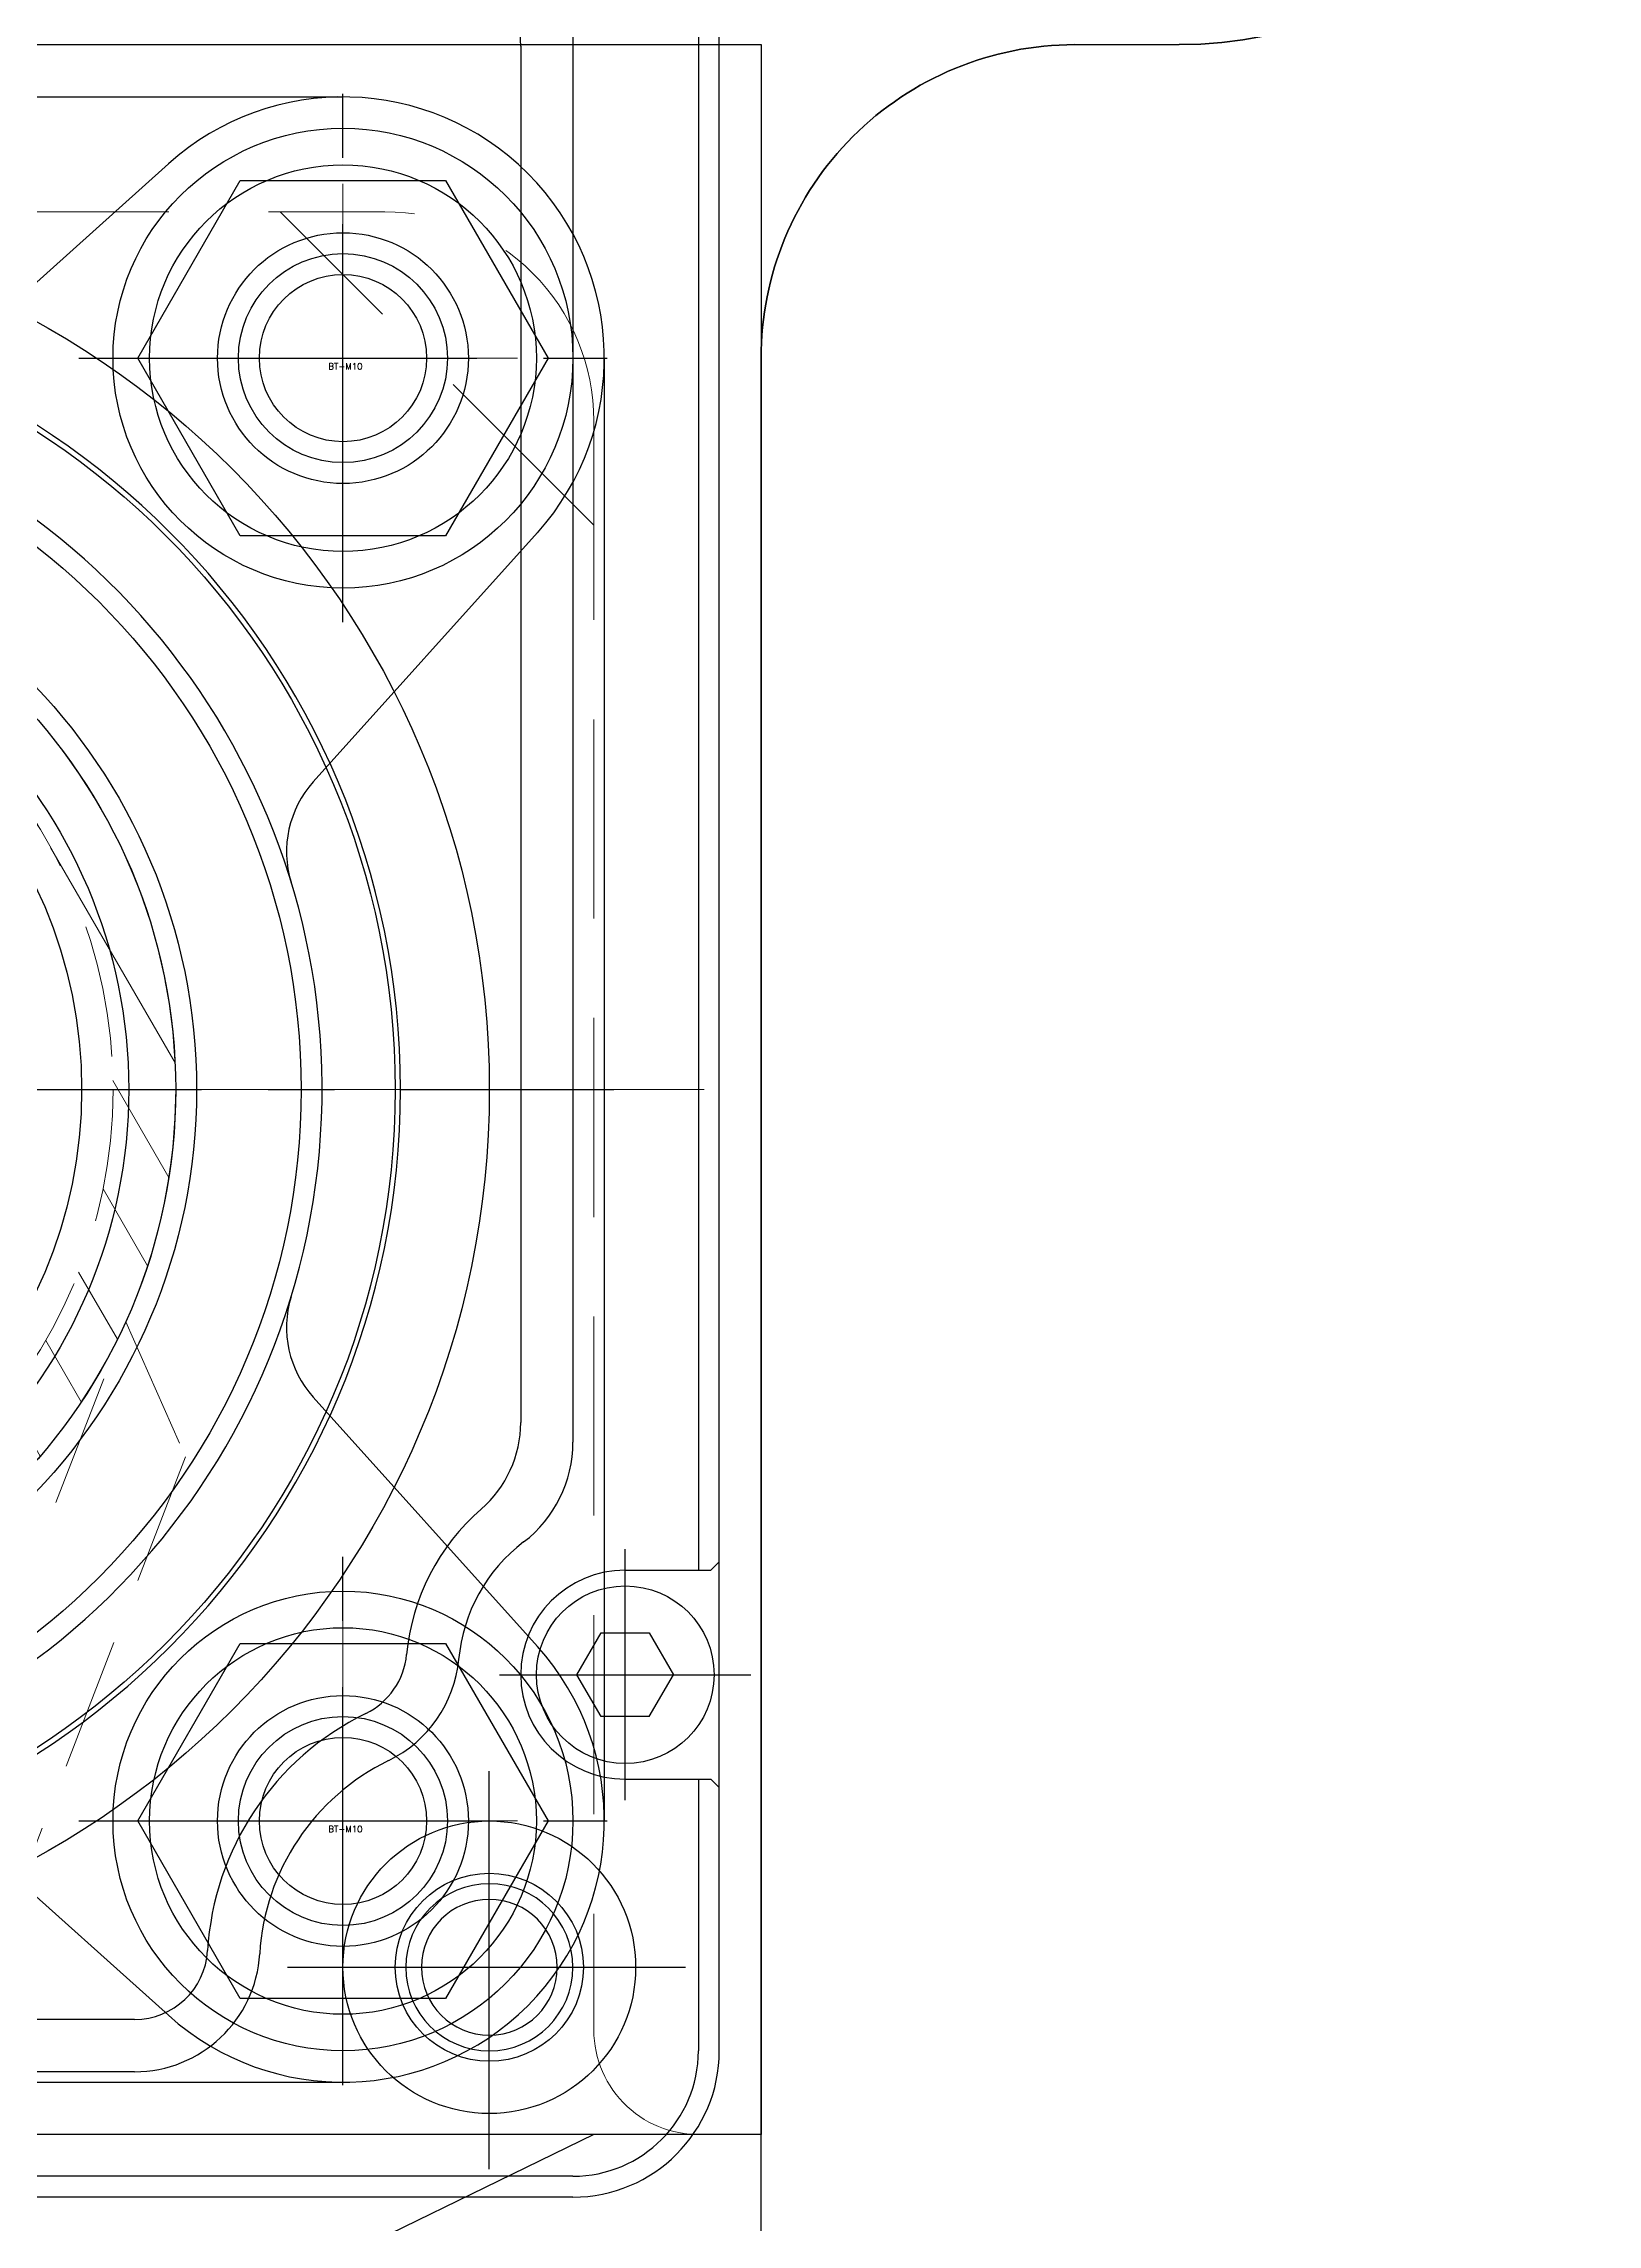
# Model space of a CAD drawing. Header units: millimetres. Extents: x 0 to 51411, y 0 to 16902.
# Drawn here: x 5835.1 to 5909.5, y 11963.3 to 12067.7 of the extents above; entities that cross this region are included whole.
import ezdxf

# ---------------------------------------------------------------- set-up
doc = ezdxf.new("R2010")
doc.units = ezdxf.units.MM
for name, pattern in [('CENTER2', [28.575, 19.05, -3.175, 3.175, -3.175]), ('HIDDEN', [9.525, 6.35, -3.175]), ('HIDDEN2', [4.7625, 3.175, -1.5875]), ('PHANTOM2', [31.75, 15.875, -3.175, 3.175, -3.175, 3.175, -3.175])]:
    doc.linetypes.add(name, pattern=pattern)
for name, color, linetype, lineweight in [('01_外形線', 7, 'Continuous', 25), ('03_かくれ線', 6, 'HIDDEN2', 13), ('04_HIDDEN', 2, 'HIDDEN', 13), ('05_CENTER', 4, 'CENTER2', 13), ('06_PHANTOM', 2, 'PHANTOM2', 13)]:
    doc.layers.add(name, color=color, linetype=linetype, lineweight=lineweight)
doc.layers.add('10_DRAFT', color=8, linetype='Continuous', lineweight=0, plot=False)
doc.styles.add('KSS_TXT', font='txt.shx', dxfattribs={"bigfont": 'extfont2.shx'})
doc.styles.add('KSS_TXT_L', font='txt.shx', dxfattribs={"height": 9, "bigfont": 'extfont2.shx'})

# ---------------------------------------------------------------- blocks, each defined once
blk = doc.blocks.new('M8Tz_1_1_1')
at = {"color": 0}
for radius in [4, 3.25]:
    blk.add_circle((0, 0), radius, dxfattribs=at)
at = {"layer": '05_CENTER'}
for p, q in [((0, -6.92), (0, 6.92)), ((6.92, 0), (-6.92, 0))]:
    blk.add_line(p, q, dxfattribs=at)
blk = doc.blocks.new('A$C7DDD08DF_1_1')
at = {"color": 0}
for p, q in [((50, 165), (50, 170)), ((-65, 150), (35, 150))]:
    blk.add_line(p, q, dxfattribs=at)
blk.add_circle((0, 95), 37.75, dxfattribs=at)
for centre, radius, start, end in [((70, 170), 20, 0, 180), ((35, 165), 15, 270, 0)]:
    blk.add_arc(centre, radius, start, end, dxfattribs=at)
at = {"layer": '05_CENTER'}
blk.add_line((0, 51.94), (0, 138.06), dxfattribs=at)
blk.add_blockref('M8Tz_1_1_1', (-42, 137))
blk = doc.blocks.new('GM-SHYF-RH 0.1kW、1／144、200V、60Hza_1_1')
at = {"color": 0, "linetype": 'CENTER2'}
for p, q in [((28, 42.49), (28, 54.51)), ((42, 32.34), (42, 51.66)), ((34.01, 48.5), (21.99, 48.5)), ((0, -47.96), (0, 47.96)), ((51.66, 42), (32.34, 42))]:
    blk.add_line(p, q, dxfattribs=at)
at = {"color": 0}
for p, q in [((46, 53), (-81, 53)), ((23, 52.6), (22.6, 53)), ((23, 48.5), (23, 52.6)), ((33.4, 53), (33, 52.6)), ((33, 48.5), (33, 52.6)), ((-57, 52), (23, 52)), ((33, 52), (46, 52)), ((26, 49.65), (28, 50.81)), ((30, 49.65), (28, 50.81)), ((26, 47.35), (26, 49.65)), ((30, 49.65), (30, 47.35)), ((28, 46.19), (26, 47.35)), ((30, 47.35), (28, 46.19)), ((-50.88, 46), (16.88, 46)), ((52, 46), (52, -67)), ((53, 46), (53, -67)), ((-49.93, 43.5), (-6.61, 43.5)), ((-6.61, 43.5), (15.93, 43.5)), ((44.5, 25.03), (44.5, -46.03)), ((47, 25.03), (47, -46.03))]:
    blk.add_line(p, q, dxfattribs=at)
for centre, radius in [((28, 48.5), 4.25), ((42, 42), 7), ((42, 42), 4.5), ((0, 0), 42), ((0, 0), 37.5)]:
    blk.add_circle(centre, radius, dxfattribs=at)
for centre, radius, start, end in [((46, 46), 7, 0, 90), ((46, 46), 6, 0, 90), ((28, 48.5), 5, 180, 0), ((16.88, 40), 6, 37.3835, 90), ((-49.93, 38), 5.5, 90, 138.9853), ((15.93, 38), 5.5, 41.0147, 90), ((28, 48.5), 8, 217.3835, 264.7323), ((28, 48.5), 10.5, 221.0147, 264.7323), ((26.71, 34.56), 6, 25.9569, 84.7323), ((26.71, 34.56), 3.5, 25.9569, 84.7323), ((42, 42), 11, 205.9569, 266.6277), ((42, 42), 13.5, 205.9569, 266.6277), ((41, 25.03), 6, 0, 86.6277), ((41, 25.03), 3.5, 0, 86.6277)]:
    blk.add_arc(centre, radius, start, end, dxfattribs=at)
blk = doc.blocks.new('M10Tz_1_1_1')
at = {"color": 0}
for radius in [5, 4]:
    blk.add_circle((0, 0), radius, dxfattribs=at)
at = {"layer": '05_CENTER'}
for p, q in [((0, -8.34), (0, 8.34)), ((8.34, 0), (-8.34, 0))]:
    blk.add_line(p, q, dxfattribs=at)
blk = doc.blocks.new('A$C053E2500_1_1')
at = {"color": 0}
for p, q in [((-50, 165), (-50, 170)), ((65, 150), (-35, 150))]:
    blk.add_line(p, q, dxfattribs=at)
blk.add_circle((0, 95), 22.5, dxfattribs=at)
for centre, radius, start, end in [((-70, 170), 20, 0, 180), ((-35, 165), 15, 180, 270)]:
    blk.add_arc(centre, radius, start, end, dxfattribs=at)
at = {"layer": '05_CENTER'}
blk.add_line((0, 65.82), (0, 124.18), dxfattribs=at)
for p in [(-35, 130), (35, 130)]:
    blk.add_blockref('M10Tz_1_1_1', p)
blk = doc.blocks.new('MUCAF205Ja_1_1')
at = {"color": 0}
for p, q in [((-35, 47.5), (35, 47.5)), ((14.72, 33.58), (26.65, 44.3)), ((47.5, 35), (47.5, -35)), ((33.58, 14.72), (44.3, 26.65)), ((33.58, -14.72), (44.3, -26.65)), ((14.72, -33.58), (26.65, -44.3)), ((-35, -47.5), (35, -47.5))]:
    blk.add_line(p, q, dxfattribs=at)
for centre, radius in [((35, 35), 6), ((0, 0), 33), ((0, 0), 28), ((0, 0), 27), ((0, 0), 24.75), ((35, -35), 6)]:
    blk.add_circle(centre, radius, dxfattribs=at)
for centre, radius, start, end in [((35, 35), 12.5, 318.0729, 131.9271), ((0, 0), 34, 102.7436, 77.2564), ((37.3, 11.38), 5, 138.0729, 196.9582), ((37.3, -11.38), 5, 163.0418, 221.9271), ((35, -35), 12.5, 228.0729, 41.9271)]:
    blk.add_arc(centre, radius, start, end, dxfattribs=at)
at = {"layer": '05_CENTER', "color": 0}
for p, q in [((35, 24), (35, 46)), ((24, 35), (46, 35)), ((-52.5, 0), (52.5, 0)), ((35, -24), (35, -46)), ((24, -35), (46, -35))]:
    blk.add_line(p, q, dxfattribs=at)
blk = doc.blocks.new('A$C491655AE_1_1_1')
at = {"color": 0, "linetype": 'CENTER2'}
for p, q in [((0, -12.64), (0, 12.64)), ((-12.64, 0), (12.64, 0))]:
    blk.add_line(p, q, dxfattribs=at)
at = {"color": 0}
for p, q in [((-9.81, 0), (-4.91, 8.5)), ((-4.91, 8.5), (4.91, 8.5)), ((4.91, 8.5), (9.81, 0)), ((-4.91, -8.5), (-9.81, 0)), ((9.81, 0), (4.91, -8.5)), ((4.91, -8.5), (-4.91, -8.5))]:
    blk.add_line(p, q, dxfattribs=at)
for radius in [11, 9.25]:
    blk.add_circle((0, 0), radius, dxfattribs=at)
at = {"layer": '10_DRAFT', "style": 'KSS_TXT_L'}
blk.add_text('BT-M10', height=0.3, dxfattribs=at).set_placement((-0.7, -0.54))
blk = doc.blocks.new('A$C6DE6404F_1_1')
h = blk.add_hatch()
h.set_pattern_fill('_USER', color=3, scale=3, angle=30, pattern_type=0)
h.set_pattern_definition([(30, (-21060.98, -7685.919), (-1.5, 2.5980762), [])])
h.paths.add_polyline_path([(0, 27), (0, 24, -0.414214), (24, 0), (27, 0, 0.414214)])
h.paths.add_polyline_path([(0, 24), (0, 27, 0.414214), (-27, 0), (-24, 0, -0.414214)])
h.paths.add_polyline_path([(-24, 0), (-27, 0, 0.414214), (0, -27), (0, -24, -0.414214)])
h.paths.add_polyline_path([(27, 0), (24, 0, -0.414214), (0, -24), (0, -27, 0.414214)])
at = {"color": 0}
for p, q in [((-4, 8.5), (-4, 11.84)), ((4, 8.5), (4, 11.84)), ((-4, 8.5), (4, 8.5))]:
    blk.add_line(p, q, dxfattribs=at)
for radius in [27, 24, 17.5, 12.5, 4, 3.25]:
    blk.add_circle((0, 0), radius, dxfattribs=at)
at = {"layer": '05_CENTER'}
for p, q in [((0, -32.48), (0, 32.48)), ((32.48, 0), (-32.48, 0))]:
    blk.add_line(p, q, dxfattribs=at)
at = {"layer": '10_DRAFT', "style": 'KSS_TXT'}
blk.add_text('④', height=6, dxfattribs=at).set_placement((3.32, 1.61))
blk = doc.blocks.new('A$C3BCF241E_1_1')
at = {"color": 0}
blk.add_lwpolyline([(0, 27), (-2635, 27, 0.353018), (-2654.55, 11.23), (-2679.21, -102.59, 0.798529), (-2617.34, -131.45), (-2540.81, -32.74, -0.232047), (-2524.98, -25), (-0.02, -27, 1.000411), (0, 27)], format="xyb", dxfattribs=at)
blk = doc.blocks.new('MUCAFL204Ja_1_1')
at = {"color": 0, "linetype": 'CENTER2'}
for p, q in [((0, -32.67), (0, 32.67)), ((-19.09, 19.09), (-29.42, 29.42)), ((-45, -11), (-45, 11)), ((45, -11), (45, 11)), ((-59.46, 0), (59.46, 0)), ((-16.45, -9.5), (-6.06, -3.5))]:
    blk.add_line(p, q, dxfattribs=at)
at = {"color": 0}
for p, q in [((-28.92, 25.53), (-25.53, 28.92)), ((-22.98, 27.65), (-25.53, 28.92)), ((-27.65, 22.98), (-22.98, 27.65)), ((-18.74, 24.46), (-12.33, 27.35)), ((49.73, 10.48), (12.33, 27.35)), ((-27.65, 22.98), (-28.92, 25.53)), ((-22.1, 26.06), (-26.06, 22.1)), ((-19.51, 25.22), (-18.62, 24.33)), ((-24.77, 20.48), (-20.48, 24.77)), ((-19.07, 23.36), (-23.36, 19.07)), ((-20.94, 23.79), (-20.05, 22.9)), ((-49.73, 10.48), (-25.64, 21.35)), ((-23.79, 20.94), (-22.9, 20.05)), ((-24.33, 18.62), (-25.22, 19.51)), ((-3, 15.5), (-2.13, 16)), ((-2.45, 14.29), (-2.45, 15.82)), ((2.13, 16), (-2.13, 16)), ((3, 15.5), (2.13, 16)), ((2.45, 14.29), (2.45, 15.82)), ((3, 15.5), (-3, 15.5)), ((-3, 14.19), (-3, 15.5)), ((3, 14.19), (3, 15.5)), ((-19.32, 12.44), (-20.16, 12.98)), ((19.32, 12.44), (20.16, 12.98)), ((-45, 11.5), (-29.64, 11.5)), ((45, 11.5), (29.64, 11.5)), ((-13.79, -4.5), (-14.92, -5.15)), ((-13.6, -5.02), (-14.92, -5.79)), ((-14.92, -5.15), (-11.92, -10.35)), ((-14.92, -5.15), (-14.92, -6.15)), ((-14.92, -6.15), (-12.79, -9.85)), ((-11.15, -9.27), (-12.47, -10.03)), ((-11.92, -10.35), (-12.79, -9.85)), ((-10.79, -9.69), (-11.92, -10.35)), ((-49.73, -10.48), (-12.33, -27.35)), ((49.73, -10.48), (12.33, -27.35)), ((-45, -11.5), (-29.64, -11.5)), ((-19.32, -12.44), (-20.16, -12.98)), ((19.32, -12.44), (20.16, -12.98)), ((45, -11.5), (29.64, -11.5))]:
    blk.add_line(p, q, dxfattribs=at)
for centre, radius in [((0, 0), 30), ((0, 0), 29.5), ((0, 0), 22.04), ((0, 0), 14.5), ((0, 0), 10), ((-45, 0), 6), ((45, 0), 6)]:
    blk.add_circle(centre, radius, dxfattribs=at)
for centre, radius, start, end in [((-26.17, 26.17), 1.59, 114.555, 155.445), ((-25.31, 25.31), 3.3, 17.9467, 45), ((-21.41, 26.58), 0.8, 197.9467, 240.2157), ((-18.83, 31.09), 6, 240.2157, 260.6802), ((-19.38, 23.67), 1.56, 94.7398, 175.2602), ((-20.18, 24.46), 1.56, 274.7398, 355.2602), ((-25.31, 25.31), 3.3, 225, 252.0533), ((-18.6, 18.6), 5.7, 114.2291, 155.7709), ((-26.58, 21.41), 0.8, 29.7843, 72.0533), ((-25.24, 25.24), 5.7, 294.2291, 335.7709), ((-31.09, 18.83), 6, 9.3198, 29.7843), ((-23.67, 19.38), 1.56, 94.7398, 175.2602), ((-24.46, 20.18), 1.56, 274.7398, 355.2602), ((-29.64, 14.5), 3, 270, 333.9348), ((0, 0), 25, 149.6243, 210.3757), ((0, 0), 24, 147.2368, 212.7638), ((-20.71, 12.14), 1, 57.2362, 149.6243), ((-18.78, 13.28), 1, 237.2362, 324.7443), ((18.78, 13.28), 1, 215.2557, 302.7638), ((20.71, 12.14), 1, 30.3757, 122.7638), ((0, 0), 24, 327.2362, 32.7632), ((0, 0), 25, 329.6243, 30.3757), ((29.64, 14.5), 3, 206.0652, 270), ((-45, 0), 11.5, 90, 270), ((45, 0), 11.5, 270, 90), ((-29.64, -14.5), 3, 26.0652, 90), ((-18.78, -13.28), 1, 35.2557, 122.7638), ((18.78, -13.28), 1, 57.2362, 144.7443), ((29.64, -14.5), 3, 90, 153.9348), ((-20.71, -12.14), 1, 210.3757, 302.7638), ((20.71, -12.14), 1, 237.2362, 329.6243)]:
    blk.add_arc(centre, radius, start, end, dxfattribs=at)
blk = doc.blocks.new('A$C4AA26FCC_1_1')
at = {"color": 4, "rotation": 201.111741247059}
blk.add_blockref('MUCAFL204Ja_1_1', (0, 0), dxfattribs=at)
blk = doc.blocks.new('A$C6EE5622C_1_1')
at = {"color": 0}
blk.add_lwpolyline([(0, -10), (0, 85), (-5, 80), (-5, -10)], close=True, dxfattribs=at)
at = {"layer": '05_CENTER'}
for p, q in [((-8.56, 25), (3.56, 25)), ((-8.56, 15), (3.56, 15))]:
    blk.add_line(p, q, dxfattribs=at)
at = {"layer": '10_DRAFT'}
blk.add_line((-5, 20), (0, 20), dxfattribs=at)
blk = doc.blocks.new('A$C23CC040B_1')
at = {"xscale": -1, "rotation": 359.9999999999456}
blk.add_blockref('A$C6EE5622C_1_1', (15, 0), dxfattribs=at)
blk = doc.blocks.new('A$C136408E9_1_1')
for name, p, rotation in [('A$C4AA26FCC_1_1', (-340, 85), 158.888258752941), ('A$C053E2500_1_1', (-265, 0), 90), ('A$C491655AE_1_1_1', (-395, 35), 180), ('A$C491655AE_1_1_1', (-395, -35), 180)]:
    blk.add_blockref(name, p, dxfattribs=dict(rotation=rotation))
at = {"color": 4, "rotation": 180}
blk.add_blockref('MUCAF205Ja_1_1', (-360, 0), dxfattribs=at)
at = {"layer": '04_HIDDEN'}
for name, p, rotation in [('A$C23CC040B_1', (-340, 85), 158.8882596694385), ('A$C6DE6404F_1_1', (-360, 0), 90)]:
    blk.add_blockref(name, p, dxfattribs=dict(at, rotation=rotation))
at = {"layer": '06_PHANTOM', "color": 6, "rotation": 180}
blk.add_blockref('A$C3BCF241E_1_1', (-360, 0), dxfattribs=at)

msp = doc.modelspace()

# ---------------------------------------------------------------- linework, layer by layer
msp.add_lwpolyline([(5861.467, 11967.64), (5529.467, 11805.64)])
at = {"layer": '01_外形線'}
for p, q in [((5529.467, 12067.64), (5869.467, 12067.64)), ((5869.467, 12067.64), (5869.467, 11967.64)), ((5869.467, 11967.64), (5529.467, 11967.64))]:
    msp.add_line(p, q, dxfattribs=at)
at = {"layer": '03_かくれ線', "ltscale": 3}
msp.add_line((5861.467, 12044.64), (5846.467, 12059.64), dxfattribs=at)
msp.add_lwpolyline([(5866.467, 11967.64), (5869.467, 11967.64), (5869.467, 12067.64), (5769.467, 12067.64), (5769.467, 12064.64, 0.4142136), (5774.467, 12059.64), (5851.467, 12059.64, -0.4142136), (5861.467, 12049.64), (5861.467, 11972.64, 0.4350117), (5866.819, 11967.653)], format="xyb", dxfattribs=at)

# ---------------------------------------------------------------- block references
at = {"color": 4, "rotation": 270.0000000000001}
msp.add_blockref('GM-SHYF-RH 0.1kW、1／144、200V、60Hza_1_1', (5814.467, 12017.64), dxfattribs=at)
at = {"rotation": 180}
msp.add_blockref('A$C136408E9_1_1', (5454.467, 12017.64), dxfattribs=at)
at = {"xscale": -1, "rotation": 270}
msp.add_blockref('A$C7DDD08DF_1_1', (5719.467, 12017.64), dxfattribs=at)

doc.saveas('drawing.dxf')
